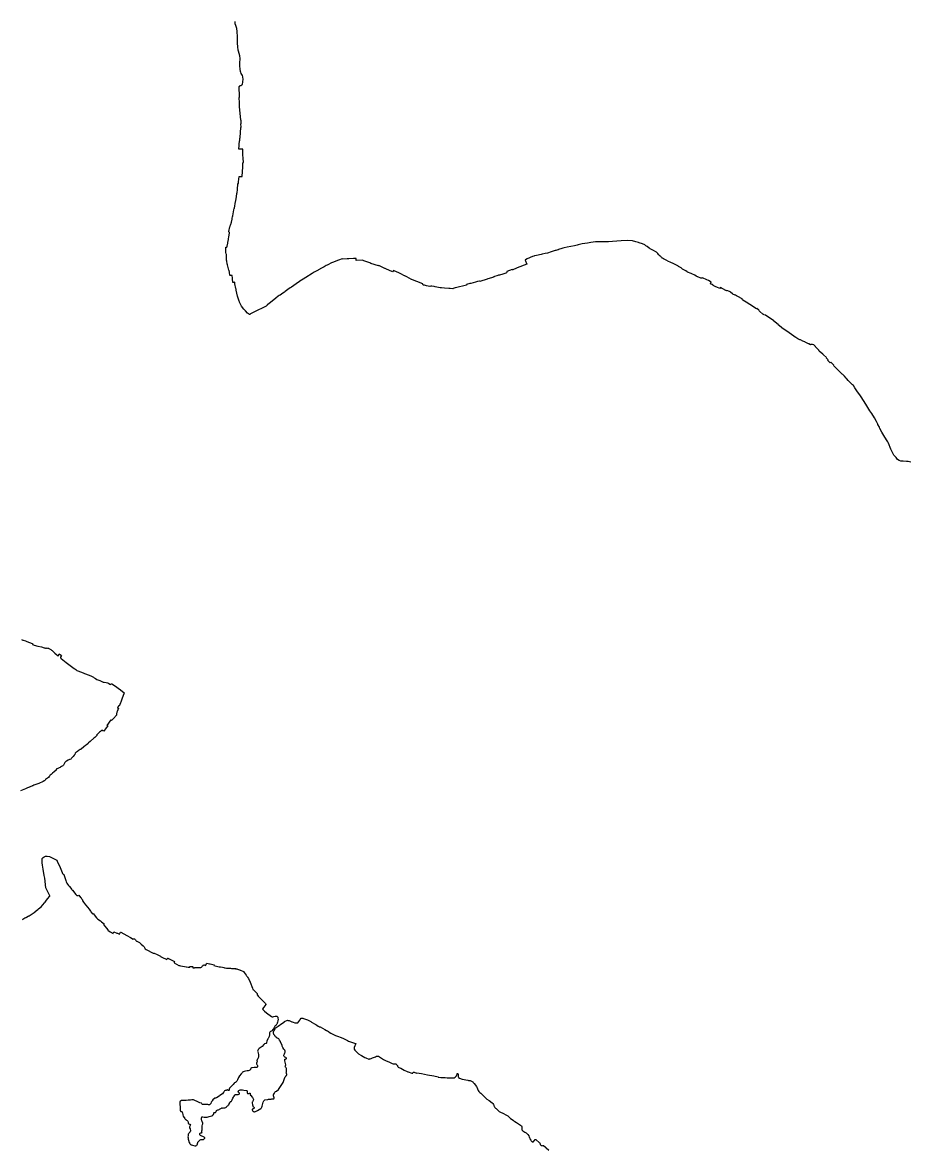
# Model space of a CAD drawing. Header units: inches. Extents: x 1341578 to 1502124, y 557203 to 748561.
# Drawn here: x 1470294 to 1476595, y 572478 to 580473 of the extents above; entities that cross this region are included whole.
import ezdxf

# ---------------------------------------------------------------- set-up
doc = ezdxf.new("R2010")
doc.units = ezdxf.units.IN
doc.header["$MEASUREMENT"] = 0
doc.layers.add('Zipcode', color=7, linetype='Continuous')

msp = doc.modelspace()

# ---------------------------------------------------------------- linework, layer by layer
at = {"layer": 'Zipcode'}
for points in [[(1476603.7, 577351), (1476586, 577355.3), (1476573.9, 577356.4), (1476549.6, 577358.5), (1476533.3, 577359), (1476521.3, 577362.7), (1476520.8, 577363), (1476510.9, 577370.5), (1476499.7, 577384.4), (1476484.9, 577402.4), (1476465.4, 577438.9), (1476462.5, 577444.4), (1476445.2, 577487.1), (1476442, 577494.8), (1476436.5, 577503.5), (1476420.6, 577528.6), (1476398.9, 577564.4), (1476385.7, 577590.6), (1476381.3, 577600.5), (1476370.4, 577619.2), (1476369.3, 577621.4), (1476359.9, 577641), (1476345.9, 577666.8), (1476327.2, 577696), (1476314.2, 577716), (1476292.6, 577752.4), (1476274.2, 577783.2), (1476246.3, 577823), (1476222.3, 577858.7), (1476207.3, 577880.1), (1476198.1, 577896.2), (1476191.3, 577901.7), (1476185.6, 577905.6), (1476165.3, 577926.8), (1476160.4, 577932), (1476149.8, 577943.6), (1476146.1, 577947.7), (1476133.8, 577961.2), (1476131.8, 577963.5), (1476124.9, 577971.3), (1476123.4, 577972.5), (1476122.4, 577973.3), (1476117.1, 577976.6), (1476114.9, 577977.9), (1476083.7, 578009.1), (1476078.6, 578014.3), (1476055, 578037.9), (1476056.8, 578040.9), (1476035.8, 578060.9), (1476031.3, 578056), (1476028.4, 578058.9), (1476024.4, 578063), (1476014.4, 578073.1), (1476018.3, 578077.7), (1476004.1, 578091.7), (1476005, 578094.1), (1475983.6, 578113.1), (1475978.9, 578117.4), (1475953.5, 578140.5), (1475950.2, 578143.4), (1475950.3, 578143.5), (1475951.3, 578146.8), (1475946.7, 578152.1), (1475927.8, 578171.6), (1475927.6, 578171.9), (1475920.5, 578180.7), (1475915.6, 578183.9), (1475915.2, 578184.2), (1475905.5, 578187.6), (1475894.6, 578188), (1475893.7, 578187.1), (1475891.6, 578185.2), (1475879.4, 578191.4), (1475877, 578192.6), (1475859.6, 578201.2), (1475853.9, 578204), (1475851.3, 578205.3), (1475837.8, 578210.7), (1475820.5, 578219.5), (1475819.3, 578219.7), (1475815.5, 578220.6), (1475801.8, 578227.8), (1475795.3, 578231.9), (1475787.9, 578236.5), (1475783.4, 578239.3), (1475773, 578245.7), (1475757.2, 578257.6), (1475741, 578269), (1475724, 578281), (1475719.7, 578284), (1475688.9, 578305.7), (1475669.8, 578321.7), (1475665.5, 578325.3), (1475665, 578325.7), (1475661.5, 578328.6), (1475629.6, 578354.8), (1475628.2, 578359.2), (1475621.7, 578363.1), (1475594.8, 578378.1), (1475573, 578395.2), (1475560.6, 578398.7), (1475560, 578398.9), (1475553.5, 578402.1), (1475552.7, 578402.4), (1475532.1, 578422), (1475527.4, 578426.4), (1475524, 578429.7), (1475510.1, 578442.9), (1475508.4, 578440.8), (1475507.7, 578440), (1475490.4, 578451.2), (1475486.6, 578453.6), (1475435.7, 578486.5), (1475410.4, 578502.9), (1475408, 578504.4), (1475406.3, 578510.4), (1475406.3, 578510.4), (1475405.5, 578510.9), (1475375, 578527.1), (1475370.4, 578529.6), (1475366.2, 578531.8), (1475358, 578536.2), (1475356.3, 578537.1), (1475340.4, 578545.6), (1475339, 578547.2), (1475322.9, 578559.5), (1475321.6, 578560.1), (1475315.9, 578562.7), (1475298.3, 578570.6), (1475295.9, 578567.9), (1475265.1, 578583.7), (1475260.3, 578586.2), (1475251.8, 578590.6), (1475247, 578583.9), (1475225.6, 578594), (1475220.5, 578596.5), (1475201, 578605.8), (1475201.2, 578607.6), (1475192.4, 578612), (1475186.5, 578615.1), (1475181.6, 578617.5), (1475187, 578629.3), (1475167.2, 578641.7), (1475154.8, 578646.1), (1475124.5, 578660.1), (1475119.5, 578659), (1475112.1, 578657.4), (1475111.9, 578657.3), (1475091.1, 578666.4), (1475088.7, 578667.8), (1475084.3, 578670.5), (1475080.3, 578672.8), (1475071, 578679.6), (1475049, 578689.4), (1475043.4, 578691.9), (1475018.3, 578701.3), (1475016.4, 578702), (1475005.5, 578709.5), (1474983.7, 578722.5), (1474973.9, 578730.3), (1474968.9, 578734.3), (1474963.9, 578737), (1474958.8, 578739.7), (1474955.8, 578741.4), (1474955, 578741.8), (1474948.9, 578745.3), (1474922.2, 578759.8), (1474895.1, 578771.6), (1474894.8, 578771.6), (1474882.9, 578776), (1474867, 578785.1), (1474861.8, 578788.1), (1474847.4, 578796.5), (1474840.1, 578800.5), (1474838.7, 578801.2), (1474833.3, 578805.1), (1474830, 578810), (1474828.2, 578811.3), (1474823.6, 578814.8), (1474817.1, 578819.8), (1474814.2, 578823.6), (1474812.9, 578825.2), (1474806.5, 578833.5), (1474797.2, 578841.9), (1474772.7, 578857.1), (1474762.9, 578861.5), (1474758.1, 578863.6), (1474753.8, 578865.5), (1474747.6, 578870.2), (1474745.8, 578871.6), (1474731.2, 578882.3), (1474723.3, 578888), (1474715.7, 578893.6), (1474699, 578900.9), (1474674.7, 578909), (1474668.9, 578911), (1474652.1, 578917.2), (1474626.8, 578922.6), (1474594.5, 578924.7), (1474546.4, 578924.2), (1474486.3, 578919.4), (1474457.4, 578916.7), (1474452.2, 578916.2), (1474447.1, 578915.7), (1474384.5, 578915.5), (1474365.7, 578916.1), (1474331, 578911.5), (1474308.3, 578907.5), (1474271, 578900.8), (1474260.5, 578898.4), (1474240.5, 578893.9), (1474234.5, 578892.4), (1474215.9, 578887.5), (1474214.7, 578887.3), (1474163.8, 578877.4), (1474141.4, 578872.5), (1474132.1, 578870.5), (1474125.3, 578868.4), (1474102.8, 578861.4), (1474098.2, 578859.9), (1474097.3, 578859.6), (1474083.8, 578855.5), (1474076.9, 578853.5), (1474071.8, 578851.9), (1474050.7, 578845.6), (1474024.3, 578836.6), (1474006.5, 578832.7), (1473985.6, 578828.2), (1473977.9, 578826.3), (1473945.9, 578818.7), (1473944.5, 578818.4), (1473932.2, 578815.5), (1473926.9, 578814.2), (1473916.3, 578811.9), (1473880.1, 578794.6), (1473867.7, 578787.1), (1473865.5, 578785.9), (1473875.8, 578758.2), (1473807.4, 578730.7), (1473802.6, 578728.7), (1473776.8, 578718), (1473774.3, 578716.9), (1473774.1, 578717.2), (1473772.8, 578719.2), (1473735.7, 578704.7), (1473734.8, 578700.7), (1473732.8, 578696.8), (1473726.7, 578693), (1473706.1, 578685.7), (1473683.1, 578680.5), (1473676.2, 578678.5), (1473670.9, 578677), (1473640.6, 578668.5), (1473641.9, 578665.2), (1473600.8, 578652.4), (1473594.8, 578650.5), (1473544, 578635), (1473542.5, 578634.6), (1473542, 578635.7), (1473541.3, 578637.2), (1473525.8, 578633.4), (1473518.3, 578631.3), (1473512.2, 578629.6), (1473495.2, 578624.9), (1473478.4, 578620.9), (1473472.9, 578619.6), (1473448, 578613.6), (1473448, 578609.5), (1473371.1, 578589.8), (1473366.8, 578588.7), (1473354, 578585.4), (1473351.5, 578582.8), (1473331, 578584.2), (1473331, 578584.2), (1473330, 578584.3), (1473323.4, 578584.8), (1473292.3, 578587.1), (1473270.6, 578588.8), (1473264.1, 578589.3), (1473261.6, 578589.4), (1473224.6, 578596.5), (1473218.1, 578597.8), (1473201.8, 578600.9), (1473197.1, 578601.8), (1473195.1, 578602.1), (1473187.9, 578599.9), (1473164.3, 578604.5), (1473157.1, 578606), (1473150.8, 578607.3), (1473141.3, 578609.2), (1473138.8, 578615), (1473138.1, 578616.7), (1473095.2, 578634.2), (1473089.1, 578636.7), (1473059, 578649), (1473057.4, 578649.7), (1473023.9, 578667.2), (1473011.2, 578673.9), (1473008.4, 578675.4), (1472981.5, 578689.5), (1472962.8, 578697.9), (1472956.5, 578700.4), (1472950.3, 578702.8), (1472934.6, 578709.1), (1472928.7, 578711.5), (1472922.6, 578702.4), (1472875.7, 578723.9), (1472870.3, 578726.6), (1472867.7, 578727.8), (1472825.6, 578748.5), (1472823.5, 578745.1), (1472768.8, 578763.3), (1472761, 578765.9), (1472753.8, 578768.3), (1472717.7, 578781.8), (1472709, 578785), (1472664.8, 578783.4), (1472664.1, 578794.2), (1472663.9, 578797.1), (1472653.2, 578796.8), (1472646.3, 578796.6), (1472611.5, 578795.5), (1472607.1, 578795.2), (1472600.8, 578794.8), (1472565.9, 578792.4), (1472565.2, 578794.6), (1472538.5, 578784.9), (1472532.6, 578782.7), (1472532.3, 578782.6), (1472502.1, 578771.4), (1472496.6, 578769.2), (1472489.1, 578766.3), (1472463.7, 578753.4), (1472457.8, 578750.2), (1472452, 578747), (1472436.8, 578738.9), (1472414.3, 578727.1), (1472408.7, 578724.2), (1472406.7, 578723.1), (1472385.5, 578711.2), (1472365.3, 578699.5), (1472359.7, 578696.3), (1472351.3, 578691.4), (1472332.7, 578679.4), (1472325.1, 578674.5), (1472306.5, 578663.1), (1472287.9, 578651.8), (1472263.7, 578636.1), (1472262.2, 578635.1), (1472237.3, 578617.5), (1472204.1, 578595.2), (1472200.4, 578592.7), (1472195.7, 578589.4), (1472177.8, 578577), (1472159.6, 578563.3), (1472154.2, 578559.2), (1472143.4, 578551.1), (1472123.4, 578538), (1472118.3, 578534.6), (1472110, 578529.1), (1472093.4, 578516.3), (1472043, 578476.6), (1472032.6, 578468.3), (1472031.4, 578467.3), (1472024.7, 578458.6), (1471991.1, 578441.6), (1471969.9, 578432.2), (1471941.2, 578419.3), (1471914.5, 578404.1), (1471908.6, 578400.8), (1471906.8, 578401), (1471904.3, 578401.3), (1471898.4, 578404.2), (1471891.5, 578410.4), (1471878.5, 578425.3), (1471867, 578438.6), (1471849.4, 578459.8), (1471841.6, 578472.3), (1471836.1, 578486.7), (1471835, 578489.6), (1471835, 578489.8), (1471833.1, 578495.5), (1471827, 578514.9), (1471821.8, 578530.6), (1471812.7, 578573.3), (1471811.4, 578579.5), (1471810.4, 578584.4), (1471803.1, 578618.7), (1471801.3, 578626.9), (1471801, 578628.5), (1471795.7, 578628.4), (1471789.1, 578628.3), (1471786.5, 578652.2), (1471785.9, 578658.2), (1471784, 578675.9), (1471769.7, 578676.4), (1471767.4, 578679.8), (1471767, 578682.5), (1471764.6, 578695.5), (1471763.9, 578699.7), (1471761.8, 578711.5), (1471760.7, 578714.6), (1471754, 578733.8), (1471749.8, 578752.8), (1471748.5, 578758.8), (1471744.3, 578777.7), (1471742.4, 578786.1), (1471742.7, 578804.3), (1471742.8, 578808.9), (1471743.1, 578827.1), (1471741.2, 578831.9), (1471739.2, 578839.3), (1471738.9, 578840.4), (1471737.5, 578850.6), (1471737.9, 578855.9), (1471738.4, 578862.3), (1471738.3, 578869), (1471738.5, 578874.5), (1471738.6, 578878.2), (1471745.1, 578878.5), (1471747, 578886.2), (1471751.7, 578907.1), (1471752.5, 578911.5), (1471756.2, 578931.6), (1471760.7, 578956.5), (1471761.6, 578961.4), (1471765.2, 578981.3), (1471764.4, 578982), (1471761.8, 578984.3), (1471760.6, 578987.4), (1471760.6, 578990.5), (1471767.3, 579022.5), (1471768.5, 579028.2), (1471770.5, 579037.5), (1471774.5, 579037.1), (1471777, 579049.7), (1471777.9, 579054.5), (1471782.5, 579078.1), (1471783.6, 579083.2), (1471785.9, 579093.9), (1471787.2, 579099.8), (1471796.3, 579142.4), (1471798.6, 579153.5), (1471798.8, 579154.3), (1471807.8, 579201.7), (1471808.8, 579206.8), (1471809, 579207.9), (1471814.8, 579238.6), (1471817.6, 579258.1), (1471818.6, 579265.2), (1471821.4, 579285.7), (1471823.6, 579330.4), (1471824.5, 579330.4), (1471827.6, 579330.5), (1471828.2, 579336.9), (1471828.7, 579341.9), (1471828.7, 579342.4), (1471832.3, 579380.5), (1471842.6, 579379.9), (1471847.2, 579379.9), (1471852.3, 579379.9), (1471854.9, 579379.9), (1471858.7, 579449.2), (1471859, 579454.6), (1471859.5, 579463.9), (1471860.2, 579477.5), (1471860.3, 579477.5), (1471862.6, 579477.5), (1471862.6, 579478), (1471862.8, 579484), (1471860.8, 579506.1), (1471858.2, 579537.8), (1471858.3, 579570.9), (1471858.3, 579573.3), (1471831.2, 579574.7), (1471832.8, 579601.1), (1471833.1, 579606.4), (1471834.7, 579632.2), (1471834.8, 579633.4), (1471835.4, 579633.3), (1471837.6, 579633), (1471838.3, 579643.7), (1471838.8, 579649.7), (1471838.8, 579650.4), (1471839.3, 579657), (1471844.1, 579728.8), (1471847, 579729.2), (1471844.7, 579754.9), (1471847.4, 579754.9), (1471846.7, 579779), (1471845.5, 579779), (1471845.5, 579779.4), (1471836.3, 579876.7), (1471836.2, 579877.8), (1471836, 579885.8), (1471835.2, 579899), (1471835, 579903.7), (1471832.9, 579941.9), (1471836, 579942.2), (1471835.8, 579946.1), (1471832.3, 580019.9), (1471837.5, 580021.4), (1471837.9, 580023.6), (1471840.9, 580025.5), (1471844, 580027), (1471844, 580027), (1471851.6, 580030.9), (1471851.8, 580031), (1471853.8, 580032), (1471855.2, 580033), (1471856, 580036.7), (1471858.5, 580050), (1471860.9, 580074.1), (1471860, 580083.1), (1471859.3, 580087), (1471859.2, 580087.2), (1471855.6, 580097.6), (1471848.4, 580111.5), (1471843.8, 580119.7), (1471842.6, 580123), (1471841.1, 580143.9), (1471838.8, 580163.3), (1471838.5, 580185.4), (1471840.8, 580216.8), (1471838.7, 580237.6), (1471828.9, 580269.7), (1471826.6, 580277.3), (1471822.9, 580299.5), (1471822.6, 580301), (1471821.3, 580327.6), (1471820.7, 580341.6), (1471820.2, 580372.4), (1471818.3, 580410.1), (1471815.9, 580429.8), (1471808.7, 580453.1), (1471805.7, 580464.9), (1471803.8, 580480.8)], [(1470287, 576091.4), (1470296.3, 576088.3), (1470298.8, 576087.5), (1470315, 576082.1), (1470319.6, 576080.4), (1470325.5, 576078.2), (1470362.9, 576064.3), (1470365.3, 576063.3), (1470364.4, 576056.2), (1470372.2, 576054), (1470377.5, 576052.5), (1470403.5, 576045.1), (1470428.1, 576039.5), (1470448, 576034.3), (1470451.6, 576033.4), (1470457.6, 576031.8), (1470461.9, 576030.7), (1470463.8, 576031.5), (1470465.3, 576032.2), (1470471.8, 576031.8), (1470475.9, 576030.9), (1470478.4, 576030.2), (1470480.7, 576029.5), (1470494.9, 576021), (1470499.9, 576017.1), (1470504.6, 576013.6), (1470512.3, 576007.7), (1470524, 575994.5), (1470537.3, 575982.9), (1470547.5, 575974.7), (1470549, 575978.8), (1470553.5, 575990.7), (1470569.8, 575979.8), (1470564.3, 575966.3), (1470562.8, 575962.7), (1470569.7, 575957.1), (1470605, 575928.4), (1470632.5, 575907), (1470661.8, 575886.5), (1470666.4, 575883.4), (1470672, 575879.4), (1470680.2, 575873.2), (1470686.3, 575869.9), (1470723.9, 575854.9), (1470735.3, 575850.8), (1470740.9, 575848.7), (1470779.9, 575834.4), (1470797.5, 575823.8), (1470802.5, 575820.8), (1470811.8, 575815.1), (1470822.3, 575808.9), (1470842.9, 575800.2), (1470848, 575798.1), (1470866.3, 575790.4), (1470868.6, 575789.6), (1470874.5, 575789.1), (1470888.7, 575788), (1470889.1, 575787.9), (1470899.2, 575783.9), (1470899.5, 575783.7), (1470908.3, 575779.1), (1470918.1, 575774), (1470918.3, 575773.9), (1470921.2, 575775.5), (1470921.3, 575775.5), (1470927.2, 575778.6), (1470927.9, 575778.2), (1470946.8, 575765.4), (1470989.4, 575733.9), (1471015.4, 575714.7), (1470999.4, 575668.1), (1470991.9, 575648), (1470989.7, 575642), (1470981.4, 575619.6), (1470976.7, 575620.6), (1470969.9, 575605.4), (1470974.9, 575603.7), (1470966.9, 575581.7), (1470964.8, 575575.9), (1470960.5, 575564.2), (1470962.1, 575555), (1470953.2, 575545.7), (1470949.2, 575541.5), (1470945, 575537.1), (1470926.9, 575518.2), (1470926.4, 575517.7), (1470923.1, 575520.1), (1470920.5, 575521.8), (1470893.2, 575482.8), (1470895.3, 575481.4), (1470900, 575478.5), (1470894.1, 575470.6), (1470889.4, 575464.2), (1470871.7, 575440.5), (1470865.7, 575443.6), (1470857.7, 575447.8), (1470847.2, 575438.5), (1470841.8, 575433.6), (1470820.8, 575414.9), (1470820.7, 575413.6), (1470821.4, 575412.1), (1470821.5, 575410.7), (1470821, 575409.6), (1470811.8, 575400.5), (1470806.8, 575396.3), (1470800, 575390.8), (1470776.6, 575371.3), (1470773.6, 575368.4), (1470762.9, 575357.8), (1470758.8, 575353.8), (1470757.3, 575352.3), (1470748.6, 575344.6), (1470742.2, 575339), (1470730.5, 575330), (1470709.9, 575314.2), (1470709, 575313.4), (1470705.3, 575311.4), (1470702.3, 575311.3), (1470695.8, 575306.5), (1470695.8, 575306.5), (1470688.2, 575300.9), (1470684.7, 575298.3), (1470683.4, 575297.3), (1470677.4, 575292.9), (1470672.5, 575289.3), (1470668.8, 575285.1), (1470665.5, 575275.6), (1470661.5, 575271.1), (1470661.4, 575271.1), (1470660.9, 575270.4), (1470660.8, 575270.4), (1470653.7, 575262.4), (1470649.5, 575257.8), (1470648.7, 575256.8), (1470644.4, 575252), (1470642.8, 575249.1), (1470640, 575244.4), (1470637.8, 575242.7), (1470629.9, 575240), (1470627.8, 575239.3), (1470617.9, 575235.9), (1470607.1, 575228.3), (1470602.4, 575225), (1470596.1, 575220.6), (1470593.7, 575218.3), (1470592.1, 575214.4), (1470591.8, 575213.7), (1470590, 575208.6), (1470584, 575201.1), (1470579.8, 575195), (1470576.8, 575193.5), (1470570.1, 575189.9), (1470563.7, 575185.7), (1470561.5, 575184.3), (1470553.8, 575180.2), (1470541.2, 575175.1), (1470537.3, 575174.3), (1470534.5, 575172.3), (1470533.4, 575170.8), (1470533.4, 575169.6), (1470533.6, 575167.4), (1470533.6, 575166.8), (1470533.6, 575165.6), (1470532.4, 575163.5), (1470530.2, 575161.5), (1470521.7, 575154.9), (1470518.3, 575152.4), (1470507, 575142.8), (1470506.9, 575142.7), (1470501.9, 575138.5), (1470497.1, 575134.4), (1470496.9, 575134.2), (1470491.2, 575129.4), (1470487.3, 575126.9), (1470487, 575125.8), (1470486, 575122.5), (1470484.4, 575118.6), (1470477.4, 575111.9), (1470457.9, 575098.1), (1470454.2, 575094.5), (1470449.4, 575089.9), (1470447.8, 575088.3), (1470441.1, 575084.7), (1470408.7, 575071), (1470402.3, 575068.5), (1470373.6, 575057.2), (1470366.3, 575054.3), (1470363.1, 575053), (1470361.6, 575052.3), (1470359.8, 575051.5), (1470342, 575043.3), (1470339.8, 575042.3), (1470335.9, 575041.1), (1470330.5, 575039), (1470330.1, 575038.8), (1470315.8, 575032.5), (1470279.6, 575018.6)], [(1470291.8, 574106.1), (1470296.1, 574104.6), (1470303.1, 574110.3), (1470310.8, 574115.2), (1470319, 574119.6), (1470319, 574119.7), (1470322.7, 574121.6), (1470333.8, 574127.7), (1470338.6, 574130.3), (1470338.8, 574130.4), (1470339.4, 574130.8), (1470339.5, 574130.7), (1470340.1, 574129.9), (1470383.1, 574158.2), (1470382.8, 574159.8), (1470382.8, 574160.1), (1470403.4, 574176.2), (1470407.4, 574179.3), (1470426.4, 574194.1), (1470450.1, 574222.9), (1470453.9, 574227.5), (1470459, 574233.7), (1470472.1, 574249.9), (1470489, 574269.4), (1470487.9, 574271.9), (1470476.8, 574295.6), (1470463.7, 574320.1), (1470461.2, 574324.2), (1470460, 574328.5), (1470451.5, 574397.6), (1470448.3, 574417.5), (1470443.5, 574447.7), (1470441.7, 574459.6), (1470441.4, 574461.6), (1470436.9, 574490.6), (1470434.4, 574507.6), (1470434.5, 574525.6), (1470434.5, 574526.1), (1470434.1, 574535), (1470434.6, 574536.9), (1470435.6, 574539.7), (1470437.7, 574541.9), (1470440.7, 574543.5), (1470448.7, 574548.7), (1470452.9, 574551.4), (1470457.5, 574553), (1470464.2, 574553.9), (1470469.1, 574554.2), (1470484.6, 574550.6), (1470519.8, 574535.4), (1470532.6, 574528.9), (1470537.5, 574525), (1470541.1, 574519.6), (1470561.7, 574473.3), (1470574.8, 574438.4), (1470579, 574430.2), (1470583.5, 574426.2), (1470586.4, 574424.2), (1470590.2, 574415.7), (1470601.9, 574382.2), (1470604.5, 574371.7), (1470608.6, 574363.2), (1470613.3, 574355.5), (1470613.3, 574355.5), (1470614.2, 574354), (1470621, 574345.4), (1470621, 574345.4), (1470627.3, 574337.5), (1470643.6, 574317.2), (1470647.7, 574312.3), (1470648.1, 574311.8), (1470673.9, 574280.6), (1470680.4, 574274.9), (1470680.5, 574274.9), (1470684.4, 574274.5), (1470684.6, 574274.5), (1470688.8, 574275.6), (1470692.9, 574276.9), (1470706.1, 574260.4), (1470710.1, 574258.8), (1470716.1, 574249.8), (1470718.9, 574245.6), (1470719.4, 574244.9), (1470719.2, 574243.4), (1470719.2, 574243.1), (1470719, 574242), (1470719.3, 574239.9), (1470719.4, 574239.5), (1470720.8, 574237.6), (1470730.6, 574224.9), (1470731.7, 574222.7), (1470731.7, 574221.6), (1470732.1, 574220.6), (1470766.5, 574176.9), (1470776.8, 574164.1), (1470780.2, 574159.8), (1470792.3, 574144.8), (1470794.7, 574146.8), (1470819.8, 574115.9), (1470828, 574106.3), (1470829.5, 574107.8), (1470847.1, 574094.4), (1470849.6, 574092.5), (1470855.4, 574088), (1470873.3, 574074.4), (1470872.1, 574072.7), (1470870.3, 574069.9), (1470899.5, 574030.1), (1470900.4, 574029.5), (1470917.1, 574017.4), (1470936.9, 574004.5), (1470938.4, 574007.3), (1470943.2, 574016.3), (1470943.7, 574016.1), (1470964.6, 574008.1), (1470969.5, 574006.2), (1470983.9, 574000.8), (1470991.2, 574014), (1470992.9, 574013.2), (1471034.5, 573989.8), (1471062, 573975.3), (1471081.1, 573965.6), (1471083.1, 573966.3), (1471085.1, 573967.4), (1471086.1, 573967.6), (1471086.6, 573967.5), (1471087.1, 573967.4), (1471088.5, 573966.7), (1471096, 573959.3), (1471096.2, 573959.2), (1471096.2, 573959.1), (1471099.9, 573955.5), (1471104, 573951.5), (1471106.4, 573949.4), (1471109.9, 573947.9), (1471110.6, 573947.7), (1471114.7, 573946.7), (1471116.7, 573945.9), (1471125.6, 573939.8), (1471129.2, 573936.6), (1471131.8, 573934.3), (1471133, 573933.2), (1471137.7, 573929.1), (1471152.2, 573916.2), (1471157.4, 573911), (1471160.7, 573905.8), (1471162, 573901.7), (1471163.2, 573898.2), (1471166.2, 573895.7), (1471173.4, 573891.8), (1471221.9, 573866.2), (1471226.5, 573865.5), (1471228.3, 573865.2), (1471228.7, 573865.1), (1471249.7, 573855.6), (1471255.3, 573853), (1471275.1, 573844), (1471274.6, 573841.3), (1471299, 573830.2), (1471303.9, 573828), (1471319.5, 573821), (1471322.1, 573825.7), (1471323.3, 573828.1), (1471323.8, 573828.5), (1471324.8, 573828.7), (1471325.8, 573828.7), (1471327, 573828.7), (1471327.9, 573828.3), (1471331, 573826.7), (1471372.6, 573805.1), (1471372.4, 573801.2), (1471372.2, 573796.7), (1471405.3, 573777.6), (1471410.1, 573776.7), (1471416.4, 573775.6), (1471418.6, 573775.2), (1471455.6, 573768.8), (1471459.9, 573768.1), (1471471.1, 573766.4), (1471480.9, 573764.9), (1471481.9, 573765.2), (1471482.7, 573768), (1471483.2, 573769.6), (1471484.2, 573770.3), (1471485.3, 573770.4), (1471500.7, 573769.4), (1471503.9, 573767.6), (1471504.5, 573767), (1471504.5, 573765.7), (1471504.6, 573761.8), (1471505.2, 573760.4), (1471506.1, 573760.4), (1471510.2, 573760.6), (1471512.8, 573761), (1471515.2, 573762.1), (1471518.3, 573762.8), (1471535.7, 573762.5), (1471535.7, 573762.5), (1471536.6, 573762.5), (1471536.7, 573762.5), (1471561.8, 573764.4), (1471565, 573765.6), (1471566, 573766.8), (1471569.1, 573770.3), (1471573.5, 573775.2), (1471574.7, 573777.2), (1471575.5, 573777.8), (1471576.6, 573778.6), (1471579.9, 573782.3), (1471580.6, 573782.7), (1471582.3, 573782.7), (1471583.7, 573782.5), (1471593, 573777.1), (1471602.3, 573793.3), (1471602.6, 573793.8), (1471622.2, 573789.6), (1471627.8, 573788.4), (1471654.5, 573782.6), (1471652.3, 573776.5), (1471671, 573772.4), (1471692, 573769), (1471701.5, 573767.5), (1471715.4, 573765.3), (1471723.6, 573763.3), (1471730, 573761.7), (1471732.9, 573761), (1471742.1, 573759.6), (1471747, 573758.9), (1471753.7, 573758.6), (1471772.3, 573757.8), (1471778.7, 573757.5), (1471782.8, 573757.3), (1471808.4, 573757.3), (1471808, 573754.6), (1471815.5, 573752.9), (1471822.1, 573751.5), (1471835.7, 573746.7), (1471841, 573744.9), (1471843.1, 573744.2), (1471847.7, 573742.1), (1471859.1, 573737.1), (1471863.5, 573734.1), (1471869.5, 573726.8), (1471882.6, 573709.4), (1471886.1, 573704.7), (1471890.1, 573699.4), (1471893.1, 573695), (1471898.7, 573685.2), (1471910.4, 573659.6), (1471927.7, 573617.5), (1471931.1, 573607.7), (1471932.4, 573606.4), (1471956.3, 573583.5), (1471959, 573580.9), (1471959.6, 573578.7), (1471959.8, 573577.8), (1471959.8, 573577.8), (1471960.2, 573575), (1471961.6, 573569.8), (1471963, 573567.3), (1471969.2, 573560.4), (1471973.4, 573555.7), (1471987.4, 573540.9), (1472003.1, 573524.5), (1472003.2, 573524.4), (1472010.8, 573516.5), (1472019.5, 573507.9), (1472023.5, 573501.9), (1472008.9, 573481.4), (1472007.1, 573478.8), (1471997.8, 573466.6), (1471997.7, 573466.6), (1472008.8, 573457.4), (1472012.2, 573454.5), (1472028.1, 573441.3), (1472063.3, 573415.3), (1472068, 573413.7), (1472072.8, 573413), (1472073.1, 573413.1), (1472078.6, 573414.6), (1472088.5, 573417.2), (1472091.8, 573418.1), (1472099.7, 573417.2), (1472099.9, 573417), (1472103.1, 573415.2), (1472103.4, 573415), (1472105.5, 573413.3), (1472106.8, 573410.6), (1472107.7, 573406.1), (1472109, 573391.5), (1472107.8, 573387), (1472104.3, 573373.5), (1472103.2, 573369.4), (1472102.5, 573366.6), (1472100.4, 573361.7), (1472097.1, 573356.9), (1472092.6, 573351.4), (1472089.5, 573349.1), (1472086.2, 573345.7), (1472084.8, 573342.9), (1472081.3, 573334.9), (1472074.1, 573325.8), (1472065.3, 573314.4), (1472062.1, 573311), (1472056.8, 573309.3), (1472051.5, 573304.6), (1472049.1, 573300.3), (1472048.5, 573297.4), (1472048.9, 573291.1), (1472049.5, 573284.3), (1472046.7, 573273.3), (1472046.6, 573272.8), (1472044.1, 573268), (1472039.1, 573260.2), (1472036.3, 573256), (1472029.2, 573240.4), (1472028.3, 573231.9), (1472028.2, 573230.9), (1472026.9, 573226.6), (1472025, 573224.7), (1472023.3, 573224.2), (1472013.9, 573221.4), (1472007.9, 573216.1), (1471996.3, 573202.6), (1471975.8, 573189.3), (1471968.6, 573180.2), (1471967.2, 573178), (1471965.2, 573175), (1471963.9, 573170.2), (1471964.9, 573163.6), (1471967.3, 573154.6), (1471970, 573145.7), (1471970.9, 573139.2), (1471971, 573132.1), (1471969.9, 573126.7), (1471968.1, 573122), (1471965.4, 573115.7), (1471962.1, 573110.6), (1471959.9, 573106.2), (1471959.6, 573102.3), (1471959.8, 573094.7), (1471959.6, 573091), (1471956.2, 573083), (1471956.4, 573079), (1471958.7, 573075.5), (1471961.7, 573071.9), (1471963.9, 573066.5), (1471964.2, 573062.5), (1471963.5, 573058.5), (1471962.1, 573055.5), (1471959.3, 573053.1), (1471954.9, 573052.3), (1471951.3, 573052.9), (1471939.9, 573052.9), (1471923.4, 573051.1), (1471916.8, 573046.5), (1471912.8, 573040.5), (1471911.5, 573035.6), (1471909.3, 573033.6), (1471904.7, 573032), (1471897.7, 573030.9), (1471890.6, 573029.1), (1471879.1, 573027.2), (1471868.6, 573025.2), (1471861.5, 573023.6), (1471859, 573022.2), (1471858.4, 573021.8), (1471855.9, 573018.8), (1471848, 573007.3), (1471835.9, 572993.3), (1471828.7, 572982.6), (1471820.6, 572966), (1471815.7, 572955.6), (1471814.7, 572954.2), (1471812.2, 572950.6), (1471809.7, 572948.5), (1471807.8, 572947.5), (1471805.8, 572946.6), (1471801.1, 572944.9), (1471797.7, 572942.2), (1471789.8, 572932.8), (1471764.9, 572906.2), (1471763.4, 572903.5), (1471763.3, 572903.1), (1471762.9, 572901.2), (1471763.1, 572897.3), (1471762.3, 572894.4), (1471761.4, 572892.3), (1471759.6, 572891.1), (1471757.4, 572890.6), (1471755.9, 572890.8), (1471754.9, 572893.4), (1471754.8, 572893.5), (1471753.4, 572894.9), (1471751.7, 572895.3), (1471750.1, 572894.4), (1471747.5, 572892.8), (1471744.1, 572891.3), (1471739.8, 572890.4), (1471732.5, 572889.5), (1471729.9, 572888), (1471726.4, 572883.6), (1471724.5, 572880.3), (1471723.7, 572878.8), (1471720.2, 572872.9), (1471713.9, 572866.9), (1471696, 572855.4), (1471690.3, 572849.7), (1471672.4, 572839), (1471664.7, 572836.1), (1471660.1, 572834.5), (1471646.7, 572824), (1471640.6, 572816.7), (1471638, 572812.7), (1471636.7, 572809.9), (1471634.9, 572806.2), (1471630.9, 572798.8), (1471627.4, 572792.1), (1471622.1, 572788.4), (1471614.8, 572788.4), (1471610.3, 572789.9), (1471580.7, 572790), (1471573.3, 572790.7), (1471568.2, 572795.6), (1471564.7, 572799), (1471563, 572800.3), (1471554.2, 572802.9), (1471548.9, 572804.6), (1471543.8, 572807.9), (1471540.4, 572810.4), (1471513.3, 572822.4), (1471508.1, 572823.4), (1471505.4, 572823.9), (1471503.8, 572823.8), (1471497.9, 572823.8), (1471487.9, 572821.8), (1471470.9, 572820.9), (1471457.3, 572819.6), (1471444.5, 572819.5), (1471440.6, 572819.4), (1471431.5, 572819.9), (1471425.8, 572819.7), (1471421.2, 572818.2), (1471415.8, 572815.4), (1471413.4, 572813.2), (1471412.1, 572810.4), (1471410.9, 572803.2), (1471411.3, 572798.1), (1471413.6, 572767.9), (1471415, 572750.6), (1471416.4, 572744.5), (1471418.5, 572741.9), (1471422.4, 572740.7), (1471427.3, 572738.8), (1471428.7, 572736.3), (1471429.5, 572731.1), (1471432.2, 572716.3), (1471435.3, 572707.8), (1471440.1, 572701.3), (1471442.2, 572698.5), (1471447.5, 572690.6), (1471447.6, 572690.4), (1471449.5, 572687), (1471453.5, 572684.1), (1471455.3, 572682.8), (1471463.3, 572676.3), (1471468.7, 572671.4), (1471470.3, 572666.5), (1471470.4, 572664.9), (1471470.6, 572661.5), (1471471.4, 572656.4), (1471472.2, 572655.3), (1471476.1, 572653.8), (1471479.4, 572652.2), (1471480.8, 572651.5), (1471483.3, 572650), (1471486.5, 572643.4), (1471486.1, 572640.7), (1471485.6, 572640), (1471483.5, 572636.6), (1471481.4, 572631.6), (1471480.5, 572627.9), (1471481.3, 572624.6), (1471484.5, 572618.8), (1471485.9, 572614.9), (1471487.3, 572607), (1471486.8, 572603), (1471485.6, 572597.4), (1471483.8, 572594.1), (1471478.7, 572589.8), (1471475.1, 572585.2), (1471471.8, 572578.9), (1471469.6, 572567.8), (1471469.2, 572560.2), (1471469.6, 572554.5), (1471471.7, 572544.2), (1471473.3, 572537.2), (1471474.8, 572530.9), (1471476.1, 572526.9), (1471478.7, 572519.9), (1471482.4, 572513.4), (1471485.1, 572509.2), (1471486.5, 572507.9), (1471486.5, 572507.9), (1471488.1, 572506.4), (1471492.4, 572504.1), (1471501.3, 572501.8), (1471519.1, 572497.1), (1471524.2, 572497.3), (1471527.4, 572498.1), (1471528.3, 572499.2), (1471529.3, 572501.2), (1471533.8, 572505.3), (1471536.4, 572509.2), (1471537.4, 572512.9), (1471538.6, 572519.7), (1471540.5, 572523), (1471543.6, 572526.8), (1471544.1, 572527.3), (1471556.2, 572539.1), (1471559.7, 572541.5), (1471564.3, 572542.7), (1471566.9, 572542.8), (1471571.4, 572542.5), (1471578.9, 572542.8), (1471585.6, 572546.4), (1471588.5, 572550.5), (1471588.8, 572555), (1471587.9, 572556.7), (1471585.2, 572558.1), (1471580.8, 572560.9), (1471562.9, 572568.9), (1471559.1, 572570.6), (1471554, 572574.5), (1471553.2, 572575.9), (1471553.2, 572578.3), (1471553.3, 572580.3), (1471553.3, 572580.4), (1471553.9, 572585.8), (1471555.1, 572587.3), (1471555.7, 572587.4), (1471560.7, 572589), (1471566.1, 572590), (1471568.5, 572591.6), (1471569.5, 572592.9), (1471568.8, 572594.9), (1471566.8, 572599.8), (1471566.7, 572603.2), (1471567.3, 572605.9), (1471569.3, 572608.2), (1471570.3, 572611), (1471569.7, 572617.7), (1471570.4, 572626.9), (1471570.5, 572633.8), (1471570.3, 572639.2), (1471572.4, 572647.6), (1471574.3, 572654.3), (1471574.5, 572658.3), (1471572.4, 572664.3), (1471569.2, 572669.5), (1471567.5, 572671.7), (1471564.6, 572688.2), (1471565.3, 572696), (1471566.7, 572701.2), (1471568.5, 572703), (1471570.5, 572703.5), (1471572.4, 572703.5), (1471575.4, 572702.7), (1471583.6, 572700.2), (1471594.2, 572699.9), (1471605.8, 572700.6), (1471620.6, 572704.3), (1471638.7, 572710.5), (1471645.6, 572715.4), (1471649.2, 572718.6), (1471652, 572722.1), (1471652.5, 572722.7), (1471653.8, 572726.7), (1471654, 572730.8), (1471655.8, 572732.9), (1471658.9, 572733.9), (1471664, 572734.7), (1471667.3, 572736.8), (1471669.1, 572741.3), (1471671.1, 572747.8), (1471676.2, 572751.4), (1471680.7, 572753), (1471687, 572753.9), (1471691.6, 572754.8), (1471694.4, 572756.7), (1471707.3, 572765.6), (1471710.1, 572766.3), (1471713.1, 572766.2), (1471718.1, 572765.7), (1471725.3, 572766), (1471731.5, 572766.9), (1471738.5, 572769.7), (1471742, 572772.7), (1471743.9, 572774.2), (1471749.7, 572780.2), (1471754.7, 572784.5), (1471757.9, 572787.4), (1471761.5, 572790.7), (1471762.7, 572794.3), (1471765.8, 572803.2), (1471770.3, 572810.2), (1471772.7, 572812.1), (1471775.9, 572813), (1471779.3, 572815), (1471783.8, 572823), (1471788, 572835.3), (1471792.5, 572842.6), (1471792.5, 572842.6), (1471794.8, 572846.3), (1471795.6, 572847.4), (1471804.1, 572859.3), (1471805.9, 572861.2), (1471807.6, 572861.9), (1471813.2, 572862.8), (1471816.6, 572862.6), (1471820.5, 572862), (1471822.4, 572861.9), (1471825.3, 572861.7), (1471831.4, 572862.9), (1471834, 572864.8), (1471835, 572868), (1471835, 572869.6), (1471834.9, 572871.3), (1471834.2, 572873), (1471831.6, 572875.6), (1471829.3, 572876.9), (1471827.5, 572879.5), (1471826.8, 572882.6), (1471827, 572884.9), (1471828.3, 572888.1), (1471829.9, 572889.6), (1471834.4, 572892), (1471840.2, 572894.2), (1471845.5, 572895.2), (1471850.7, 572895.4), (1471855.7, 572894.8), (1471866, 572891.6), (1471885.7, 572889.4), (1471888.9, 572888.3), (1471890.2, 572885.7), (1471890.7, 572883.6), (1471890.6, 572880.2), (1471890.4, 572876.8), (1471890.3, 572875.6), (1471890.7, 572873), (1471892.7, 572869.5), (1471894.9, 572869), (1471899.4, 572869.4), (1471901.5, 572869.8), (1471907.6, 572870.8), (1471910.1, 572870.1), (1471911.6, 572868.5), (1471912.3, 572865.8), (1471912.2, 572862.4), (1471912.3, 572857.7), (1471913.1, 572855.9), (1471927.5, 572839.4), (1471933.6, 572831.8), (1471934.9, 572827), (1471934.4, 572824.6), (1471932.6, 572819.9), (1471929.6, 572815.3), (1471926.8, 572810.3), (1471925.5, 572806.3), (1471925.5, 572806.3), (1471925.1, 572803.7), (1471929, 572785.2), (1471929, 572785.2), (1471929.6, 572782.4), (1471929.7, 572779.4), (1471929.8, 572778.4), (1471929.9, 572778.3), (1471930.5, 572777.3), (1471932.9, 572775.3), (1471936.9, 572772.1), (1471939, 572769.9), (1471939.4, 572768.5), (1471938.8, 572766.2), (1471938.5, 572765.8), (1471936.4, 572762.1), (1471933.7, 572759.1), (1471930.5, 572758.4), (1471930.3, 572758.4), (1471926.5, 572757.5), (1471925.2, 572755.8), (1471925.4, 572753.6), (1471927.5, 572747.3), (1471929.4, 572743.9), (1471929.6, 572743.5), (1471933.3, 572741.1), (1471936.8, 572739.8), (1471940.9, 572739.3), (1471943.4, 572739.5), (1471948.9, 572741.2), (1471963.9, 572748.1), (1471985.9, 572763.3), (1471990.7, 572767.8), (1471994.4, 572772.3), (1471997.5, 572779.5), (1472004.3, 572806.7), (1472005, 572811.9), (1472008, 572816.4), (1472010.6, 572819.6), (1472014.1, 572822.2), (1472016.3, 572823.3), (1472033.6, 572826.4), (1472035.9, 572826.8), (1472041.5, 572827.5), (1472044.5, 572827.7), (1472048.8, 572827.9), (1472055.4, 572828.7), (1472059.9, 572829.2), (1472066.3, 572829.9), (1472074.4, 572830.3), (1472077.6, 572830.5), (1472078.6, 572831), (1472082.7, 572836.6), (1472082.7, 572838.4), (1472076.9, 572852.4), (1472076.1, 572855.8), (1472076.6, 572860.7), (1472079.3, 572864.6), (1472083.7, 572870.6), (1472086.8, 572877.2), (1472089.1, 572880.5), (1472092.2, 572882.5), (1472098, 572886), (1472111.8, 572898), (1472116.2, 572903.1), (1472122.5, 572910.9), (1472141.8, 572939.1), (1472145.8, 572945.8), (1472146.2, 572946.5), (1472156.2, 572974.2), (1472156.2, 572974.2), (1472160.4, 572986), (1472163.5, 572991.1), (1472166.1, 572994.1), (1472167.4, 572995.7), (1472170.1, 572998.2), (1472171.3, 572999.5), (1472171.6, 573002.4), (1472170.8, 573005.5), (1472170.2, 573008), (1472168.5, 573013.7), (1472168, 573017.8), (1472168.5, 573022.4), (1472169, 573029.5), (1472169.1, 573034.5), (1472169.6, 573039.8), (1472169.4, 573044.8), (1472168.7, 573047.3), (1472166.1, 573050.2), (1472165.9, 573050.5), (1472162.1, 573056.3), (1472160.7, 573061.4), (1472161.2, 573065.9), (1472163.2, 573068.5), (1472164.2, 573070.1), (1472164.3, 573070.2), (1472164.2, 573073.5), (1472161.3, 573082.8), (1472158.2, 573100.2), (1472158, 573102), (1472157.4, 573106.1), (1472157.7, 573110.2), (1472158.2, 573111.4), (1472159, 573112.3), (1472161.7, 573113.5), (1472165.4, 573114.6), (1472166.9, 573115.4), (1472167.3, 573115.6), (1472168.2, 573117.2), (1472168.3, 573118.6), (1472168.3, 573119.1), (1472167.3, 573121.9), (1472165.4, 573124.3), (1472164.6, 573124.8), (1472158, 573126.3), (1472156.4, 573127.6), (1472152.9, 573131.4), (1472151.2, 573137), (1472151.5, 573140.8), (1472152.8, 573146.1), (1472154.9, 573150.8), (1472158.1, 573156.9), (1472160.1, 573162.3), (1472159.2, 573169.7), (1472156.7, 573176.1), (1472151.6, 573183.9), (1472143.6, 573195.7), (1472139.7, 573204.2), (1472138.1, 573213.1), (1472127.6, 573233.5), (1472125.7, 573237.3), (1472120.1, 573248.3), (1472114.1, 573257.9), (1472105, 573261.2), (1472102.6, 573262.1), (1472101.8, 573263.3), (1472101.8, 573264.1), (1472101.3, 573265.3), (1472099.8, 573265.8), (1472095.2, 573267.8), (1472091.2, 573271.7), (1472091, 573272), (1472089.3, 573274.9), (1472087.1, 573278.5), (1472085.4, 573281.5), (1472083.1, 573283.9), (1472079.7, 573287.7), (1472078.2, 573289.4), (1472076.1, 573294.4), (1472075.9, 573297.8), (1472076.5, 573302.3), (1472077.4, 573306), (1472079.5, 573310.3), (1472082.3, 573315.5), (1472092, 573332), (1472096.4, 573337.1), (1472102, 573341.8), (1472109.5, 573347.9), (1472136.7, 573365.7), (1472154.1, 573378.3), (1472156.1, 573379.7), (1472159.4, 573381.9), (1472171, 573387.3), (1472176.1, 573388.3), (1472179.6, 573388.1), (1472180.6, 573388), (1472183.2, 573387.7), (1472188.9, 573386.4), (1472207.8, 573378.6), (1472210.5, 573377.5), (1472216.6, 573375), (1472228, 573371.5), (1472249.9, 573369.5), (1472263.8, 573388.3), (1472267.5, 573393.3), (1472274.5, 573402.8), (1472279, 573403.9), (1472280.2, 573404), (1472281.4, 573404.1), (1472284.4, 573403.7), (1472286.3, 573403.3), (1472291, 573402.1), (1472319.2, 573392.1), (1472327.4, 573388), (1472342.3, 573379.3), (1472347.8, 573376.2), (1472352.6, 573373.4), (1472368.9, 573364.2), (1472377.9, 573357.9), (1472384.4, 573353.1), (1472384.6, 573353), (1472394.5, 573347.1), (1472398.8, 573344.5), (1472398.9, 573344.5), (1472400.9, 573343.3), (1472405, 573342), (1472406.7, 573342), (1472407.9, 573342), (1472440.8, 573323.4), (1472442.3, 573322.5), (1472452.7, 573316.8), (1472454.5, 573315.9), (1472458.9, 573313.4), (1472460.5, 573312.6), (1472466.8, 573308.9), (1472472.9, 573305.3), (1472485.4, 573297.5), (1472493.6, 573293), (1472499.3, 573289.9), (1472513.8, 573282), (1472518.1, 573279.8), (1472532.5, 573276.1), (1472558.8, 573265.3), (1472562.9, 573263.6), (1472568.8, 573261.2), (1472579.9, 573256.1), (1472602.8, 573244), (1472611, 573239.9), (1472658.5, 573224.1), (1472661.2, 573223.2), (1472650.2, 573195.2), (1472649.8, 573193.4), (1472649.9, 573190), (1472650.3, 573188.5), (1472650.4, 573188.2), (1472650.4, 573188.2), (1472650.4, 573188), (1472651, 573184.5), (1472655.1, 573177.1), (1472664.9, 573166), (1472666.8, 573163.8), (1472670.6, 573160.2), (1472678.3, 573153), (1472681.7, 573150.9), (1472681.7, 573150.9), (1472697.3, 573140.9), (1472698.1, 573140.5), (1472702.6, 573138), (1472726.9, 573124.8), (1472733.5, 573121.4), (1472754, 573113.4), (1472757.4, 573112.9), (1472759.4, 573113.8), (1472759.7, 573114), (1472762.9, 573115.7), (1472770.6, 573118.4), (1472781.4, 573122.1), (1472802.4, 573130.3), (1472809.9, 573133.1), (1472814.6, 573134.1), (1472816.1, 573134.2), (1472818.5, 573134.4), (1472821.9, 573133.7), (1472822.5, 573133.6), (1472843.7, 573119.2), (1472858.6, 573110.1), (1472872.5, 573104.2), (1472901.4, 573091), (1472919.9, 573082.6), (1472926.8, 573080.5), (1472930.4, 573079.9), (1472934.5, 573079.2), (1472940.3, 573079.2), (1472945.9, 573078.6), (1472948.2, 573077.1), (1472950.5, 573075.2), (1472953.1, 573071.7), (1472956.2, 573067.4), (1472959.2, 573060.2), (1472963.3, 573055.3), (1472967.8, 573052.7), (1472980.7, 573049.3), (1473004.3, 573034.5), (1473026.2, 573025.3), (1473030.5, 573023.5), (1473034.5, 573021.8), (1473059.6, 573013.6), (1473062.9, 573013.8), (1473065.8, 573013.9), (1473067.4, 573015.8), (1473072.4, 573019.6), (1473074.1, 573020.1), (1473076.3, 573019.5), (1473079.9, 573018.3), (1473093.2, 573014), (1473095.1, 573015.5), (1473127.7, 573010.8), (1473171.1, 573002.3), (1473215.3, 572993.9), (1473245.9, 572988), (1473246.2, 572985.7), (1473246.8, 572984.7), (1473264.8, 572982.4), (1473268.5, 572982.3), (1473271, 572982.2), (1473296.9, 572981.4), (1473311, 572980.7), (1473345.7, 572979.5), (1473353, 572979.7), (1473359.5, 572980.6), (1473367.2, 572983.9), (1473372.9, 572988.6), (1473376.4, 572995.3), (1473379.2, 573000.5), (1473381.2, 573006.5), (1473383, 573010.2), (1473384.3, 573010.8), (1473385.1, 573011.1), (1473385.8, 573011.1), (1473386.6, 573010.5), (1473387.6, 573009), (1473388.3, 573004.9), (1473388.3, 573003.1), (1473388.5, 572993.8), (1473389.4, 572987.5), (1473390.3, 572984.1), (1473392.4, 572981.4), (1473397.8, 572977.9), (1473416.5, 572971), (1473458.2, 572963.2), (1473463.1, 572961.5), (1473466.4, 572961.1), (1473474.6, 572960.5), (1473478.5, 572958.8), (1473483.2, 572956.8), (1473483.7, 572956.6), (1473488.6, 572953.8), (1473492.6, 572950.8), (1473495.3, 572947.9), (1473502.6, 572940.1), (1473518, 572918.9), (1473522, 572912.7), (1473526.4, 572902.5), (1473531.4, 572890.9), (1473536.7, 572882.6), (1473537.6, 572881.6), (1473537.6, 572881.6), (1473542.7, 572876.1), (1473549.5, 572871.6), (1473553.2, 572869.2), (1473577.8, 572843.8), (1473586.1, 572835.1), (1473592.9, 572828.4), (1473608.1, 572818.9), (1473630.2, 572801.7), (1473635, 572797.3), (1473639.9, 572791), (1473641.8, 572786.8), (1473642.9, 572782.1), (1473643.3, 572780.4), (1473643.9, 572777.8), (1473649.1, 572770.2), (1473655.1, 572765.3), (1473659, 572762.2), (1473660.8, 572760.8), (1473661, 572760.6), (1473669.3, 572753.1), (1473673.5, 572747.9), (1473673.8, 572747.7), (1473679.9, 572741.7), (1473680.6, 572741.3), (1473684.8, 572738.8), (1473690.8, 572736.8), (1473707.1, 572728.8), (1473732.4, 572715.6), (1473741.4, 572710.1), (1473751.6, 572700.6), (1473760.6, 572691.6), (1473778.8, 572679), (1473784.1, 572675.6), (1473792, 572670.5), (1473802.2, 572663.9), (1473832.8, 572644.3), (1473838, 572638.5), (1473840.3, 572633.9), (1473841.2, 572629), (1473841.1, 572625.2), (1473840.9, 572621.4), (1473840.2, 572616.5), (1473840.3, 572615), (1473840.4, 572612.4), (1473841.1, 572609.9), (1473848.2, 572604.4), (1473854.8, 572598.5), (1473862.8, 572594), (1473871.2, 572588.7), (1473882.8, 572578.7), (1473891.3, 572567.4), (1473893.7, 572559.1), (1473894.7, 572556.3), (1473899.2, 572546.7), (1473904.9, 572536.9), (1473908.6, 572531.8), (1473911.3, 572529.1), (1473915.2, 572526.6), (1473918.7, 572524.8), (1473920.8, 572524), (1473921.5, 572524.3), (1473927, 572530.1), (1473929.7, 572533.5), (1473935.1, 572541), (1473938, 572542.4), (1473938.5, 572542.5), (1473940.3, 572542), (1473966.9, 572519.4), (1473968.7, 572517.4), (1473971.7, 572506.2), (1473975.4, 572501.9), (1473980.6, 572498.9), (1473983.3, 572498.3), (1473989.3, 572500.2), (1473990.9, 572500.6), (1473992.6, 572500.2), (1473994.7, 572499.1), (1474008.3, 572487.8), (1474010.2, 572486.2), (1474015.1, 572482.2), (1474032.9, 572467.4)]]:
    msp.add_lwpolyline(points, dxfattribs=at)

doc.saveas('drawing.dxf')
